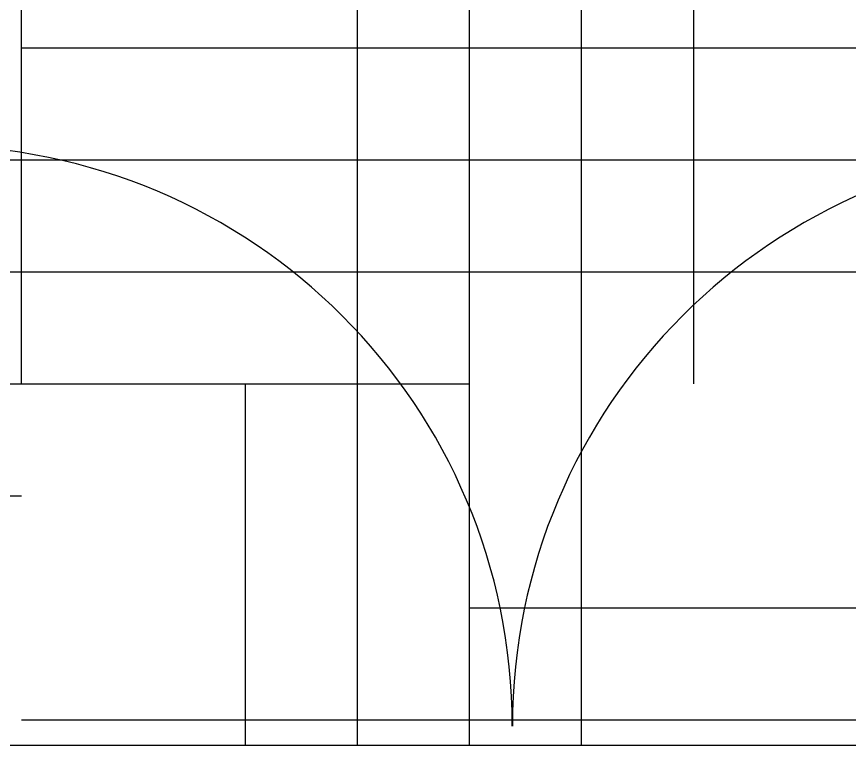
# Model space of a CAD drawing. Header units: millimetres. Extents: x 11159 to 50121, y 18346 to 37577.
# Drawn here: x 18133 to 19313, y 34956 to 35989 of the extents above; entities that cross this region are included whole.
import ezdxf

# ---------------------------------------------------------------- set-up
doc = ezdxf.new("R2010")
doc.units = ezdxf.units.MM
for name, color, linetype in [('axis', 40, 'Continuous'), ('doors', 4, 'Continuous'), ('floor hatch', 252, 'Continuous')]:
    doc.layers.add(name, color=color, linetype=linetype)

msp = doc.modelspace()

# ---------------------------------------------------------------- hatches: boundary and pattern name
at = {"layer": 'floor hatch', "linetype": 'ByBlock'}
h = msp.add_hatch(dxfattribs=at)
h.set_pattern_fill('HOUND', color=256, scale=100, style=0)
h.set_pattern_definition([(0, (-45995.88710011335, 7528.377103126636), (635, 158.75), [2540, -1270]), (90, (-45995.88710011335, 7528.377103126636), (-158.75, -635), [2540, -1270])])
edge = h.paths.add_edge_path()
edge.add_line((19618.1128998866, 35806.33275666492), (19658.11289988659, 35806.33275666492))
edge.add_line((19658.11289988659, 35806.33275666492), (19658.11289988659, 35726.33275666522))
edge.add_line((19658.11289988659, 35726.33275666521), (19665.41202355939, 35726.33275666125))
edge.add_line((19665.41202355939, 35726.33275666125), (19665.41202355326, 35715.03757586321))
edge.add_line((19665.41202355326, 35715.03757586321), (19674.44816819171, 35715.03757585832))
edge.add_line((19674.44816819171, 35715.03757585832), (19674.4481681913, 35714.28456380511))
edge.add_ellipse((19677.83672243364, 35719.68433149216), major_axis=(4.507759472685954, 4.507759472685955), ratio=0.9999999999994202, start_angle=192.8902061243134, end_angle=257.1097938136336)
edge.add_line((19682.73130077677, 35714.71797130877), (19682.73130077694, 35715.03757585384))
edge.add_ellipse((19684.58644355582, 35696.26932242732), major_axis=(13.33583314630095, 13.33583314630095), ratio=0.9999999999999573, start_angle=303.4252817120066, end_angle=410.64504844634007, ccw=False)
edge.add_ellipse((19841.48935574343, 35677.95700065257), major_axis=(98.42008964258814, 98.42008964258814), ratio=0.9999999999997886, start_angle=129.0086111498177, end_angle=144.4604554387857)
edge.add_ellipse((19687.91845940222, 35645.42601829996), major_axis=(-13.38138957478378, 13.38138957478378), ratio=0.9999999999994675, start_angle=200.0273671478493, end_angle=255.6706470370682, ccw=False)
edge.add_ellipse((19726.53452739137, 35659.96040280246), major_axis=(22.70766873827266, 22.70766873827266), ratio=0.99999999999871, start_angle=136.8308418008865, end_angle=181.3840609215048, ccw=False)
edge.add_ellipse((20107.12203082799, 35661.14539278685), major_axis=(291.8162691130278, 291.8162691130279), ratio=0.9999999999999222, start_angle=130.8138919237948, end_angle=135.3069618599912, ccw=False)
edge.add_ellipse((19688.50828520807, 35692.80513048489), major_axis=(5.084042303677617, 5.084042303677619), ratio=0.9999999999987264, start_angle=302.6743158905746, end_angle=400.9768775475098)
edge.add_line((19689.01272326057, 35699.97733478638), (19681.22527666239, 35699.97733479059))
edge.add_line((19681.22527666239, 35699.97733479059), (19681.22527666281, 35700.73034684379))
edge.add_ellipse((19677.83672242046, 35695.33057915676), major_axis=(4.507759472683975, 4.507759472683976), ratio=0.9999999999994202, start_angle=372.8902061243134, end_angle=437.1097938136336)
edge.add_line((19672.94214407733, 35700.29693934014), (19672.94214407715, 35699.97733479508))
edge.add_line((19672.94214407715, 35699.97733479508), (19665.41202354511, 35699.97733479916))
edge.add_line((19665.41202354511, 35699.97733479916), (19665.41202353901, 35688.68215400112))
edge.add_line((19665.41202353901, 35688.68215400112), (19658.11289988659, 35688.68215400507))
edge.add_line((19658.11289988659, 35688.68215400507), (19658.11289988659, 35016.37710312617))
edge.add_line((19658.11289988659, 35016.37710312617), (19690.11289988665, 35016.37710312617))
edge.add_line((19690.11289988665, 35016.37710312617), (19690.11289988665, 35266.37710312664))
edge.add_line((19690.11289988665, 35266.37710312664), (20545.11289988665, 35266.37710312664))
edge.add_line((20545.11289988665, 35266.37710312664), (20545.11289988665, 36466.37710312664))
edge.add_line((20545.11289988665, 36466.37710312664), (20120.84883117475, 36466.37710312664))
edge.add_line((20120.84883117475, 36466.37710312664), (19565.84883117474, 37021.37710312662))
edge.add_line((19565.84883117474, 37021.37710312662), (18104.37696859856, 37021.37710312663))
edge.add_line((18104.37696859856, 37021.37710312664), (17549.37696859856, 36466.37710312664))
edge.add_line((17549.37696859856, 36466.37710312664), (17125.11289988665, 36466.37710312664))
edge.add_line((17125.11289988665, 36466.37710312664), (17125.11289988666, 35266.37710312664))
edge.add_line((17125.11289988666, 35266.37710312664), (17980.11289988666, 35266.37710312664))
edge.add_line((17980.11289988666, 35266.37710312664), (17980.11289988666, 35016.37710312617))
edge.add_line((17980.11289988666, 35016.37710312617), (18012.11289988671, 35016.37710312617))
edge.add_line((18012.11289988671, 35016.37710312617), (18012.1128998867, 35688.68215400506))
edge.add_line((18012.1128998867, 35688.68215400506), (18004.81377623428, 35688.68215400112))
edge.add_line((18004.81377623428, 35688.68215400112), (18004.81377622815, 35699.97733479916))
edge.add_line((18004.81377622815, 35699.97733479916), (17995.77763158973, 35699.97733479425))
edge.add_line((17995.77763158973, 35699.97733479425), (17995.77763158931, 35700.73034684746))
edge.add_ellipse((17992.38907735283, 35695.33057915676), major_axis=(4.5077594726853, 4.5077594726853), ratio=0.9999999999999055, start_angle=12.89020618631099, end_angle=77.10979387568656)
edge.add_line((17987.49449900432, 35700.29693933485), (17987.4944990045, 35699.97733478978))
edge.add_line((17987.4944990045, 35699.97733478978), (17981.21307651272, 35699.97733478638))
edge.add_ellipse((17981.71751456521, 35692.80513048489), major_axis=(-5.084042303673758, 5.084042303673758), ratio=0.9999999999999085, start_angle=-40.97687754771405, end_angle=57.32568410942537)
edge.add_ellipse((17563.1037689453, 35661.14539278685), major_axis=(291.8162691121966, 291.8162691121965), ratio=0.9999999999999151, start_angle=314.69303814000875, end_angle=319.18610807620524, ccw=False)
edge.add_ellipse((17943.69127238193, 35659.96040280246), major_axis=(22.70766873827288, 22.70766873827287), ratio=0.9999999999999489, start_angle=268.6159390784858, end_angle=313.1691581991131, ccw=False)
edge.add_ellipse((17982.30734037106, 35645.42601829996), major_axis=(-13.38138957476539, 13.38138957476539), ratio=0.9999999999998568, start_angle=14.329352962920723, end_angle=69.97263285216923, ccw=False)
edge.add_ellipse((17828.73644402986, 35677.95700065257), major_axis=(-98.42008964259192, 98.42008964259198), ratio=0.9999999999997885, start_angle=215.5395445612147, end_angle=230.9913888501819)
edge.add_ellipse((17985.63935621746, 35696.26932242732), major_axis=(13.33583314629865, 13.33583314629865), ratio=0.9999999999999089, start_angle=39.35495155363799, end_angle=146.5747182879978, ccw=False)
edge.add_line((17989.00052310264, 35715.24273545463), (17989.00052310315, 35714.28456380145))
edge.add_ellipse((17992.38907733966, 35719.68433149216), major_axis=(4.50775947268728, 4.507759472687279), ratio=0.999999999999906, start_angle=192.890206186311, end_angle=257.1097938756865)
edge.add_line((17997.28365568816, 35714.71797131406), (17997.28365568799, 35715.03757585913))
edge.add_line((17997.28365568799, 35715.03757585914), (18004.81377622002, 35715.03757586321))
edge.add_line((18004.81377622002, 35715.03757586321), (18004.81377621389, 35726.33275666125))
edge.add_line((18004.81377621389, 35726.33275666125), (18012.11289988671, 35726.3327566652))
edge.add_line((18012.11289988671, 35726.3327566652), (18012.1128998867, 35806.33275666491))
edge.add_line((18012.1128998867, 35806.33275666492), (18052.11289988671, 35806.33275666492))
edge.add_line((18052.11289988671, 35806.33275666492), (18052.11289988671, 35726.33275666756))
edge.add_line((18052.11289988671, 35726.33275666755), (18058.36799319215, 35726.33275666417))
edge.add_line((18058.36799319215, 35726.33275666417), (18058.36799318605, 35715.03757586438))
edge.add_line((18058.36799318605, 35715.03757586438), (18067.40413782588, 35715.03757585949))
edge.add_line((18067.40413782588, 35715.03757585949), (18067.40413782548, 35714.28456380617))
edge.add_ellipse((18070.79269206832, 35719.68433149403), major_axis=(-4.507759473382193, 4.507759473382192), ratio=0.9999999999999059, start_angle=102.8902061243053, end_angle=167.1097938136972)
edge.add_line((18075.68727041221, 35714.71797130989), (18075.68727041239, 35715.03757585499))
edge.add_ellipse((18077.54241319156, 35696.26932242559), major_axis=(-13.33583314836173, 13.33583314836173), ratio=0.9999999999999503, start_angle=213.425281712002, end_angle=320.64504844635235, ccw=False)
edge.add_ellipse((18234.44532540342, 35677.95700064801), major_axis=(98.42008965791825, 98.42008965791827), ratio=0.9999999999999079, start_angle=129.0086111498186, end_angle=144.4604554387865)
edge.add_ellipse((18080.87442903848, 35645.42601829036), major_axis=(-13.38138957684243, 13.38138957684243), ratio=0.9999999999997629, start_angle=200.0273671478305, end_angle=255.67064703707558, ccw=False)
edge.add_ellipse((18119.49049703358, 35659.96040279511), major_axis=(22.70766874178189, 22.7076687417819), ratio=0.9999999999996787, start_angle=136.830841800883, end_angle=181.3840609215113, ccw=False)
edge.add_ellipse((18500.07800052904, 35661.14539277968), major_axis=(-291.8162691568838, 291.8162691568838), ratio=0.9999999999998809, start_angle=40.81389192379481, end_angle=45.30696185999119, ccw=False)
edge.add_ellipse((18081.46425484442, 35692.80513048262), major_axis=(-5.084042304459623, 5.084042304459622), ratio=0.9999999999996781, start_angle=212.6743158905779, end_angle=310.9768775479387)
edge.add_line((18081.96869289694, 35699.97733478522), (18074.1812462976, 35699.97733478943))
edge.add_line((18074.1812462976, 35699.97733478942), (18074.18124629801, 35700.73034684274))
edge.add_ellipse((18070.79269205515, 35695.33057915488), major_axis=(-4.507759473382193, 4.507759473382192), ratio=0.9999999999999059, start_angle=282.8902061243053, end_angle=347.1097938136971)
edge.add_line((18065.89811371126, 35700.29693933902), (18065.89811371109, 35699.97733479392))
edge.add_line((18065.89811371109, 35699.97733479392), (18058.36799317788, 35699.97733479799))
edge.add_line((18058.36799317788, 35699.97733479799), (18058.36799317179, 35688.6821539982))
edge.add_line((18058.36799317179, 35688.6821539982), (18052.11289988671, 35688.68215400159))
edge.add_line((18052.11289988671, 35688.68215400158), (18052.11289988671, 34983.37710312687))
edge.add_line((18052.11289988671, 34983.37710312688), (18012.11289988665, 34983.37710312687))
edge.add_line((18012.11289988665, 34983.37710312687), (18012.1128998867, 34956.37710312664))
edge.add_line((18012.1128998867, 34956.37710312664), (19658.1128998866, 34956.37710312664))
edge.add_line((19658.1128998866, 34956.37710312664), (19658.11289988665, 34983.37710312687))
edge.add_line((19658.11289988665, 34983.37710312687), (19618.11289988659, 34983.37710312687))
edge.add_line((19618.11289988659, 34983.37710312687), (19618.11289988659, 35688.68215400158))
edge.add_line((19618.11289988659, 35688.68215400158), (19611.8578066015, 35688.6821539982))
edge.add_line((19611.8578066015, 35688.6821539982), (19611.85780659539, 35699.97733479799))
edge.add_line((19611.85780659539, 35699.97733479799), (19602.82166195556, 35699.9773347931))
edge.add_line((19602.82166195556, 35699.9773347931), (19602.82166195514, 35700.73034684642))
edge.add_ellipse((19599.43310771814, 35695.33057915488), major_axis=(-4.507759473380865, 4.507759473380865), ratio=0.9999999999994202, start_angle=-77.10979381364177, end_angle=-12.89020612430528)
edge.add_line((19594.53852936887, 35700.29693933373), (19594.53852936905, 35699.97733478861))
edge.add_line((19594.53852936905, 35699.97733478861), (19588.25710687638, 35699.97733478522))
edge.add_ellipse((19588.76154492887, 35692.80513048262), major_axis=(-5.084042304458372, 5.084042304458373), ratio=0.9999999999994538, start_angle=-40.97687754818066, end_angle=57.32568410943449)
edge.add_ellipse((19170.14779924425, 35661.14539277968), major_axis=(-291.8162691594942, 291.8162691594943), ratio=0.9999999999991793, start_angle=224.6930381400088, end_angle=229.1861080762052, ccw=False)
edge.add_ellipse((19550.7353027397, 35659.96040279511), major_axis=(22.70766874181639, 22.70766874181639), ratio=0.9999999999984488, start_angle=268.6159390784887, end_angle=313.1691581991174, ccw=False)
edge.add_ellipse((19589.35137073482, 35645.42601829036), major_axis=(13.38138957684622, 13.38138957684621), ratio=0.9999999999997615, start_angle=104.3293529629357, end_angle=159.9726328521602, ccw=False)
edge.add_ellipse((19435.78047436987, 35677.95700064801), major_axis=(-98.42008965791825, 98.42008965791827), ratio=0.9999999999999079, start_angle=215.5395445612135, end_angle=230.9913888501814)
edge.add_ellipse((19592.68338658173, 35696.26932242559), major_axis=(13.33583314836379, 13.33583314836379), ratio=0.9999999999995106, start_angle=39.354951553647595, end_angle=146.574718287998, ccw=False)
edge.add_line((19596.04455346742, 35715.24273545583), (19596.04455346795, 35714.2845638025))
edge.add_ellipse((19599.43310770496, 35719.68433149403), major_axis=(-4.507759473380865, 4.507759473380865), ratio=0.9999999999994202, start_angle=102.8902061863582, end_angle=167.1097938756947)
edge.add_line((19604.32768605422, 35714.71797131519), (19604.32768605404, 35715.0375758603))
edge.add_line((19604.32768605404, 35715.0375758603), (19611.85780658726, 35715.03757586438))
edge.add_line((19611.85780658726, 35715.03757586438), (19611.85780658113, 35726.33275666417))
edge.add_line((19611.85780658113, 35726.33275666417), (19618.11289988659, 35726.33275666755))
edge.add_line((19618.11289988659, 35726.33275666754), (19618.1128998866, 35806.33275666491))
h.paths.add_polyline_path([(20132.9808655307, 36456.37710312664), (20532.9808655307, 36456.37710312664), (20532.9808655307, 36056.37710312665), (20132.9808655307, 36056.37710312664)], flags=16)
h.paths.add_polyline_path([(17537.2449342426, 36056.37710312664), (17137.2449342426, 36056.37710312664), (17137.2449342426, 36456.37710312664), (17537.24493424261, 36456.37710312664)], flags=16)

# ---------------------------------------------------------------- linework, layer by layer
at = {"layer": 'axis'}
msp.add_line((29161.11289988665, 34956.37710312664), (11559.0141511984, 34956.37710312664), dxfattribs=at)
at = {"layer": 'doors'}
for centre, start, end in [((18012.11289988671, 34983.37710312687), 0, 90), ((19658.11289988659, 34983.37710312687), 90, 180)]:
    msp.add_arc(centre, 822.9556535380509, start, end, dxfattribs=at)

doc.saveas('drawing.dxf')
